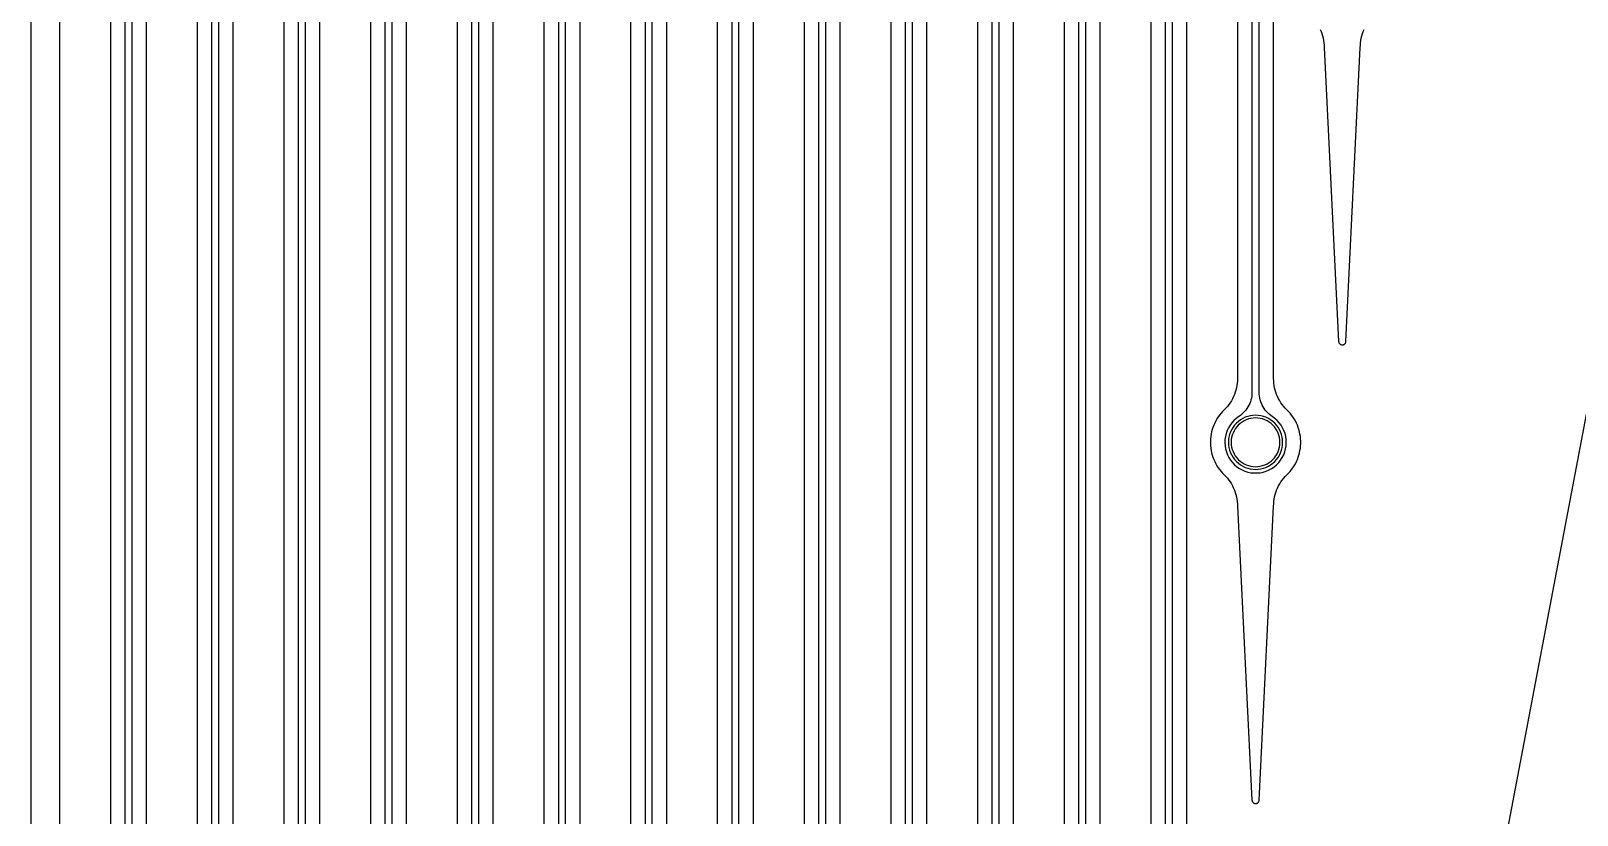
# Model space of a CAD drawing. Header units: metres. Extents: x -1805 to 1655, y -683 to 39617.
# Drawn here: x 2 to 430, y 1484.1 to 1701.2 of the extents above; entities that cross this region are included whole.
import ezdxf

# ---------------------------------------------------------------- set-up
doc = ezdxf.new("R2010")
doc.units = ezdxf.units.M
for name, color, linetype in [('Etching', 5, 'CONTINUOUS'), ('Metal', 4, 'CONTINUOUS'), ('pad_etching', 1, 'CONTINUOUS'), ('PEDOT_SIROF', 6, 'CONTINUOUS')]:
    doc.layers.add(name, color=color, linetype=linetype)

msp = doc.modelspace()

# ---------------------------------------------------------------- linework, layer by layer
at = {"layer": 'Etching'}
for points in [[(24, 9134.24), (24, -45.85)], [(34, -45.85), (34, 9134.24)], [(48, 9134.24), (48, 81.13)], [(58, 81.13), (58, 9134.24)], [(72, 9134.24), (72, 208.12)], [(82, 208.12), (82, 9134.24)], [(96, 9134.24), (96, 335.1)], [(106, 335.1), (106, 9134.24)], [(120, 9134.24), (120, 462.09)], [(130, 462.09), (130, 9134.24)], [(144, 9134.24), (144, 589.07)], [(154, 589.07), (154, 9134.24)], [(168, 9134.24), (168, 716.05)], [(178, 716.05), (178, 9134.24)], [(192, 9134.24), (192, 843.04)], [(202, 843.04), (202, 9134.24)], [(216, 9134.24), (216, 970.02)], [(226, 970.02), (226, 9134.24)], [(240, 9134.24), (240, 1097.01)], [(250, 1097.01), (250, 9134.24)], [(264, 9134.24), (264, 1223.99)], [(274, 1223.99), (274, 9134.24)], [(288, 9134.24), (288, 1350.98)], [(298, 1350.98), (298, 9134.24)], [(312, 9134.24), (312, 1477.96)], [(322, 1477.96), (322, 9134.24)], [(336, 9134.24), (336, 1604.94), (335.98, 1604.3), (335.93, 1603.66), (335.85, 1603.02), (335.73, 1602.39), (335.57, 1601.77), (335.38, 1601.15), (335.17, 1600.55), (334.91, 1599.95), (334.63, 1599.38), (334.32, 1598.82), (333.97, 1598.27), (333.6, 1597.75), (333.2, 1597.24), (332.78, 1596.76), (332.33, 1596.3), (331.87, 1595.84), (331.44, 1595.36), (331.04, 1594.85), (330.66, 1594.32), (330.31, 1593.78), (329.99, 1593.21), (329.7, 1592.64), (329.43, 1592.04), (329.2, 1591.44), (329.01, 1590.82), (328.84, 1590.19), (328.71, 1589.56), (328.6, 1588.92), (328.54, 1588.27), (328.5, 1587.63), (328.5, 1586.98), (328.54, 1586.33), (328.6, 1585.69), (328.71, 1585.04), (328.84, 1584.41), (329.01, 1583.78), (329.2, 1583.17), (329.43, 1582.56), (329.7, 1581.97), (329.99, 1581.39), (330.31, 1580.83), (330.66, 1580.28), (331.04, 1579.75), (331.44, 1579.25), (331.87, 1578.76), (332.33, 1578.3), (332.78, 1577.84), (333.2, 1577.36), (333.6, 1576.86), (333.97, 1576.33), (334.32, 1575.79), (334.63, 1575.23), (334.91, 1574.65), (335.17, 1574.06), (335.38, 1573.45), (335.57, 1572.84), (335.73, 1572.21), (335.85, 1571.58), (335.93, 1570.94), (335.98, 1570.3), (336, 1569.66), (340, 1488.25), (340.02, 1488.13), (340.05, 1488), (340.09, 1487.89), (340.15, 1487.77), (340.22, 1487.67), (340.31, 1487.58), (340.41, 1487.5), (340.51, 1487.43), (340.63, 1487.37), (340.75, 1487.33), (340.87, 1487.31), (341, 1487.3), (341.13, 1487.31), (341.25, 1487.33), (341.37, 1487.37), (341.49, 1487.43), (341.59, 1487.5), (341.69, 1487.58), (341.78, 1487.67), (341.85, 1487.77), (341.91, 1487.89), (341.95, 1488), (341.98, 1488.13), (342, 1488.25), (346, 1569.66), (346.02, 1570.3), (346.07, 1570.94), (346.15, 1571.58), (346.27, 1572.21), (346.43, 1572.84), (346.62, 1573.45), (346.83, 1574.06), (347.09, 1574.65), (347.37, 1575.23), (347.68, 1575.79), (348.03, 1576.33), (348.4, 1576.86), (348.8, 1577.36), (349.22, 1577.84), (349.67, 1578.3), (350.13, 1578.76), (350.56, 1579.25), (350.96, 1579.75), (351.34, 1580.28), (351.69, 1580.83), (352.01, 1581.39), (352.3, 1581.97), (352.57, 1582.56), (352.8, 1583.17), (352.99, 1583.78), (353.16, 1584.41), (353.29, 1585.04), (353.4, 1585.69), (353.46, 1586.33), (353.5, 1586.98), (353.5, 1587.63), (353.46, 1588.27), (353.4, 1588.92), (353.29, 1589.56), (353.16, 1590.19), (352.99, 1590.82), (352.8, 1591.44), (352.57, 1592.04), (352.3, 1592.64), (352.01, 1593.21), (351.69, 1593.78), (351.34, 1594.32), (350.96, 1594.85), (350.56, 1595.36), (350.13, 1595.84), (349.67, 1596.3), (349.22, 1596.76), (348.8, 1597.24), (348.4, 1597.75), (348.03, 1598.27), (347.68, 1598.82), (347.37, 1599.38), (347.09, 1599.95), (346.83, 1600.55), (346.62, 1601.15), (346.43, 1601.77), (346.27, 1602.39), (346.15, 1603.02), (346.07, 1603.66), (346.02, 1604.3), (346, 1604.94), (346, 9134.24)], [(10, -202.71), (10, 4155.73)], [(858, 3836.51), (35.26, -497.72)], [(358.91, 1701.63), (359.17, 1701.04), (359.38, 1700.44), (359.57, 1699.82), (359.73, 1699.2), (359.85, 1698.56), (359.93, 1697.93), (359.98, 1697.29), (360, 1696.64), (364, 1615.24), (364.02, 1615.11), (364.05, 1614.99), (364.09, 1614.87), (364.15, 1614.76), (364.22, 1614.65), (364.31, 1614.56), (364.41, 1614.48), (364.51, 1614.41), (364.63, 1614.36), (364.75, 1614.32), (364.87, 1614.29), (365, 1614.29), (365.13, 1614.29), (365.25, 1614.32), (365.37, 1614.36), (365.49, 1614.41), (365.59, 1614.48), (365.69, 1614.56), (365.78, 1614.65), (365.85, 1614.76), (365.91, 1614.87), (365.95, 1614.99), (365.98, 1615.11), (366, 1615.24), (370, 1696.64), (370.02, 1697.29), (370.07, 1697.93), (370.15, 1698.56), (370.27, 1699.2), (370.43, 1699.82), (370.62, 1700.44), (370.83, 1701.04), (371.09, 1701.63)]]:
    msp.add_lwpolyline(points, dxfattribs=at)
at = {"layer": 'Metal'}
for points in [[(28, 9436.51), (28, -49.66)], [(30, -49.66), (30, 9436.51)], [(52, 9436.51), (52, 77.32)], [(54, 77.32), (54, 9436.51)], [(76, 9436.51), (76, 204.31)], [(78, 204.31), (78, 9436.51)], [(100, 9436.51), (100, 331.29)], [(102, 331.29), (102, 9436.51)], [(124, 9436.51), (124, 458.27)], [(126, 458.27), (126, 9436.51)], [(148, 9436.51), (148, 585.26)], [(150, 585.26), (150, 9436.51)], [(172, 9436.51), (172, 712.24)], [(174, 712.24), (174, 9436.51)], [(196, 9436.51), (196, 839.23)], [(198, 839.23), (198, 9436.51)], [(220, 9436.51), (220, 966.21)], [(222, 966.21), (222, 9436.51)], [(244, 9436.51), (244, 1093.19)], [(246, 1093.19), (246, 9436.51)], [(268, 9436.51), (268, 1220.18)], [(270, 1220.18), (270, 9436.51)], [(292, 9436.51), (292, 1347.16)], [(294, 1347.16), (294, 9436.51)], [(316, 9436.51), (316, 1474.15)], [(318, 1474.15), (318, 9436.51)], [(340, 9436.51), (340, 1601.13), (339.98, 1600.6), (339.93, 1600.07), (339.84, 1599.55), (339.72, 1599.04), (339.56, 1598.53), (339.38, 1598.03), (339.15, 1597.55), (338.9, 1597.09), (338.62, 1596.64), (338.31, 1596.21), (337.97, 1595.8), (337.6, 1595.42), (337.21, 1595.06), (336.8, 1594.73), (336.36, 1594.43), (335.67, 1593.92), (335.03, 1593.36), (334.46, 1592.73), (333.94, 1592.04), (333.5, 1591.31), (333.14, 1590.54), (332.85, 1589.73), (332.65, 1588.9), (332.53, 1588.05), (332.5, 1587.2), (332.55, 1586.35), (332.69, 1585.5), (332.91, 1584.68), (333.22, 1583.88), (333.6, 1583.12), (334.06, 1582.4), (334.59, 1581.72), (335.18, 1581.11), (335.83, 1580.55), (336.53, 1580.07), (337.28, 1579.66), (338.07, 1579.32), (338.89, 1579.07), (339.72, 1578.9), (340.57, 1578.81), (341.43, 1578.81), (342.28, 1578.9), (343.11, 1579.07), (343.93, 1579.32), (344.72, 1579.66), (345.47, 1580.07), (346.17, 1580.55), (346.82, 1581.11), (347.41, 1581.72), (347.94, 1582.4), (348.4, 1583.12), (348.78, 1583.88), (349.09, 1584.68), (349.31, 1585.5), (349.45, 1586.35), (349.5, 1587.2), (349.47, 1588.05), (349.35, 1588.9), (349.15, 1589.73), (348.86, 1590.54), (348.5, 1591.31), (348.06, 1592.04), (347.54, 1592.73), (346.97, 1593.36), (346.33, 1593.92), (345.64, 1594.43), (345.2, 1594.73), (344.79, 1595.06), (344.4, 1595.42), (344.03, 1595.8), (343.69, 1596.21), (343.38, 1596.64), (343.1, 1597.09), (342.85, 1597.55), (342.62, 1598.03), (342.44, 1598.53), (342.28, 1599.04), (342.16, 1599.55), (342.07, 1600.07), (342.02, 1600.6), (342, 1601.13), (342, 9436.51)], [(2, 4153.38), (2, -200.37)]]:
    msp.add_lwpolyline(points, dxfattribs=at)
at = {"layer": 'pad_etching'}
msp.add_lwpolyline([(347.75, 1587.3), (347.72, 1587.96), (347.62, 1588.62), (347.46, 1589.26), (347.24, 1589.88), (346.95, 1590.48), (346.61, 1591.05), (346.22, 1591.58), (345.77, 1592.07), (345.28, 1592.52), (344.75, 1592.91), (344.18, 1593.25), (343.58, 1593.54), (342.96, 1593.76), (342.32, 1593.92), (341.66, 1594.02), (341, 1594.05), (340.34, 1594.02), (339.68, 1593.92), (339.04, 1593.76), (338.42, 1593.54), (337.82, 1593.25), (337.25, 1592.91), (336.72, 1592.52), (336.23, 1592.07), (335.78, 1591.58), (335.39, 1591.05), (335.05, 1590.48), (334.76, 1589.88), (334.54, 1589.26), (334.38, 1588.62), (334.28, 1587.96), (334.25, 1587.3), (334.28, 1586.64), (334.38, 1585.98), (334.54, 1585.34), (334.76, 1584.72), (335.05, 1584.12), (335.39, 1583.55), (335.78, 1583.02), (336.23, 1582.53), (336.72, 1582.08), (337.25, 1581.69), (337.82, 1581.35), (338.42, 1581.07), (339.04, 1580.84), (339.68, 1580.68), (340.34, 1580.58), (341, 1580.55), (341.66, 1580.58), (342.32, 1580.68), (342.96, 1580.84), (343.58, 1581.07), (344.18, 1581.35), (344.75, 1581.69), (345.28, 1582.08), (345.77, 1582.53), (346.22, 1583.02), (346.61, 1583.55), (346.95, 1584.12), (347.24, 1584.72), (347.46, 1585.34), (347.62, 1585.98), (347.72, 1586.64), (347.75, 1587.3)], close=True, dxfattribs=at)
at = {"layer": 'PEDOT_SIROF'}
msp.add_lwpolyline([(348.5, 1587.3), (348.46, 1588.04), (348.36, 1588.76), (348.18, 1589.48), (347.93, 1590.17), (347.61, 1590.84), (347.24, 1591.47), (346.8, 1592.06), (346.3, 1592.6), (345.76, 1593.1), (345.17, 1593.54), (344.54, 1593.92), (343.87, 1594.23), (343.18, 1594.48), (342.46, 1594.66), (341.74, 1594.77), (341, 1594.8), (340.26, 1594.77), (339.54, 1594.66), (338.82, 1594.48), (338.13, 1594.23), (337.46, 1593.92), (336.83, 1593.54), (336.24, 1593.1), (335.7, 1592.6), (335.2, 1592.06), (334.76, 1591.47), (334.39, 1590.84), (334.07, 1590.17), (333.82, 1589.48), (333.64, 1588.76), (333.54, 1588.04), (333.5, 1587.3), (333.54, 1586.57), (333.64, 1585.84), (333.82, 1585.12), (334.07, 1584.43), (334.39, 1583.77), (334.76, 1583.13), (335.2, 1582.54), (335.7, 1582), (336.24, 1581.5), (336.83, 1581.07), (337.46, 1580.69), (338.13, 1580.37), (338.82, 1580.12), (339.54, 1579.95), (340.26, 1579.84), (341, 1579.8), (341.74, 1579.84), (342.46, 1579.95), (343.18, 1580.12), (343.87, 1580.37), (344.54, 1580.69), (345.17, 1581.07), (345.76, 1581.5), (346.3, 1582), (346.8, 1582.54), (347.24, 1583.13), (347.61, 1583.77), (347.93, 1584.43), (348.18, 1585.12), (348.36, 1585.84), (348.46, 1586.57), (348.5, 1587.3)], close=True, dxfattribs=at)

doc.saveas('drawing.dxf')
